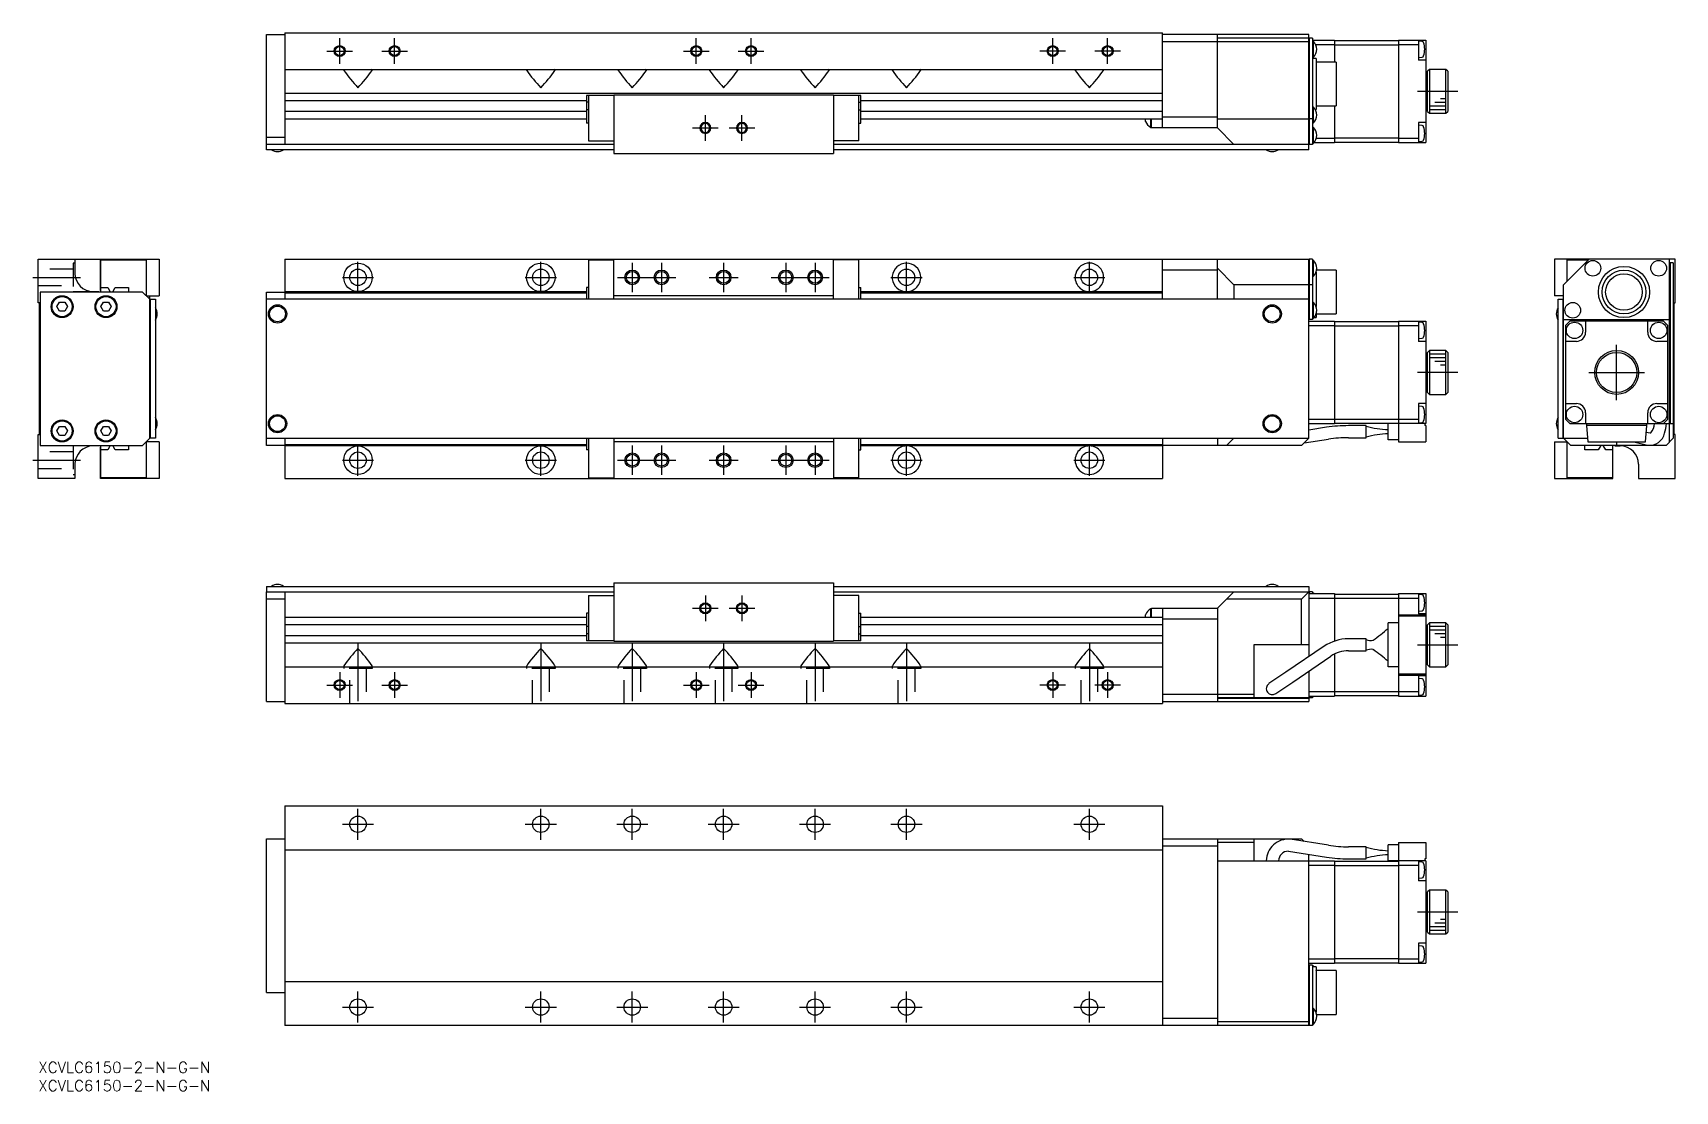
# Model space of a CAD drawing. Extents: x -1 to 448, y -8 to 281.
import ezdxf

# ---------------------------------------------------------------- set-up
doc = ezdxf.new("R2010")
doc.units = 0
doc.header["$LTSCALE"] = 0.5
doc.linetypes.add('CENTER', pattern=[50.8, 31.75, -6.35, 6.35, -6.35])
doc.linetypes.add('DASHED', pattern=[19.05, 12.7, -6.35])
for name, color, linetype in [('MSM_CENTER', 1, 'CENTER'), ('MSM_CONTINUOUS', 7, 'CONTINUOUS'), ('MSM_DASHED', 4, 'DASHED'), ('MSM_NARROW', 5, 'CONTINUOUS'), ('MSM_PART_NUMBER', 7, 'CONTINUOUS')]:
    doc.layers.add(name, color=color, linetype=linetype)
doc.styles.get("Standard").update_dxf_attribs({"font": 'txt.shx', "height": 3, "bigfont": 'bigfont.shx'})

# ---------------------------------------------------------------- blocks, each defined once
blk = doc.blocks.new('*U2')
at = {"layer": 'MSM_PART_NUMBER'}
blk.add_text('XCVLC6150-2-N-G-N', height=3, dxfattribs=at).set_placement((0, -3))
blk = doc.blocks.new('*U3')
at = {"layer": 'MSM_PART_NUMBER'}
blk.add_text('XCVLC6150-2-N-G-N', height=3, dxfattribs=at).set_placement((0, -8))

msp = doc.modelspace()

# ---------------------------------------------------------------- linework, layer by layer
at = {"layer": 'MSM_CENTER'}
for p, q in [((82.41, 272.96), (82.41, 279.96)), ((97.41, 272.96), (97.41, 279.96)), ((179.91, 272.96), (179.91, 279.96)), ((194.91, 272.96), (194.91, 279.96)), ((277.41, 272.96), (277.41, 279.96)), ((292.41, 272.96), (292.41, 279.96)), ((78.91, 276.46), (85.91, 276.46)), ((93.91, 276.46), (100.91, 276.46)), ((176.41, 276.46), (183.41, 276.46)), ((191.41, 276.46), (198.41, 276.46)), ((280.91, 276.46), (273.91, 276.46)), ((295.91, 276.46), (288.91, 276.46)), ((377.19, 265.46), (388.14, 265.46)), ((182.41, 251.96), (182.41, 258.96)), ((192.41, 251.96), (192.41, 258.96)), ((178.91, 255.46), (185.91, 255.46)), ((188.91, 255.46), (195.91, 255.46)), ((87.41, 210.32), (87.41, 218.82)), ((137.41, 210.32), (137.41, 218.82)), ((162.41, 218.57), (162.41, 210.57)), ((170.41, 218.57), (170.41, 210.57)), ((187.41, 218.57), (187.41, 210.57)), ((204.41, 218.57), (204.41, 210.57)), ((212.41, 218.57), (212.41, 210.57)), ((237.41, 210.32), (237.41, 218.82)), ((287.41, 210.32), (287.41, 218.82)), ((-1.5, 214.57), (11.5, 214.57)), ((83.16, 214.57), (91.66, 214.57)), ((133.16, 214.57), (141.66, 214.57)), ((158.41, 214.57), (174.41, 214.57)), ((183.41, 214.57), (191.41, 214.57)), ((200.41, 214.57), (216.41, 214.57)), ((233.16, 214.57), (241.66, 214.57)), ((283.16, 214.57), (291.66, 214.57)), ((431.6, 180.97), (431.6, 196.17)), ((388.14, 188.57), (377.19, 188.57)), ((424, 188.57), (439.2, 188.57)), ((87.41, 160.32), (87.41, 168.82)), ((137.41, 160.32), (137.41, 168.82)), ((162.41, 168.57), (162.41, 160.57)), ((170.41, 168.57), (170.41, 160.57)), ((187.41, 168.57), (187.41, 160.57)), ((204.41, 168.57), (204.41, 160.57)), ((212.41, 168.57), (212.41, 160.57)), ((237.41, 160.32), (237.41, 168.82)), ((287.41, 160.32), (287.41, 168.82)), ((-1.5, 164.57), (11.5, 164.57)), ((83.16, 164.57), (91.66, 164.57)), ((133.16, 164.57), (141.66, 164.57)), ((158.41, 164.57), (174.41, 164.57)), ((183.41, 164.57), (191.41, 164.57)), ((200.41, 164.57), (216.41, 164.57)), ((233.16, 164.57), (241.66, 164.57)), ((283.16, 164.57), (291.66, 164.57)), ((182.41, 127.57), (182.41, 120.57)), ((192.41, 127.57), (192.41, 120.57)), ((178.91, 124.07), (185.91, 124.07)), ((188.91, 124.07), (195.91, 124.07)), ((87.41, 114.57), (87.41, 96.07)), ((137.41, 114.57), (137.41, 96.07)), ((162.41, 114.57), (162.41, 96.07)), ((187.41, 114.57), (187.41, 96.07)), ((212.41, 114.57), (212.41, 96.07)), ((237.41, 114.57), (237.41, 96.07)), ((287.41, 114.57), (287.41, 96.07)), ((377.19, 114.07), (388.14, 114.07)), ((82.41, 106.57), (82.41, 99.57)), ((97.41, 106.57), (97.41, 99.57)), ((179.91, 106.57), (179.91, 99.57)), ((194.91, 106.57), (194.91, 99.57)), ((277.41, 106.57), (277.41, 99.57)), ((292.41, 106.57), (292.41, 99.57)), ((78.91, 103.07), (85.91, 103.07)), ((93.91, 103.07), (100.91, 103.07)), ((176.41, 103.07), (183.41, 103.07)), ((191.41, 103.07), (198.41, 103.07)), ((280.91, 103.07), (273.91, 103.07)), ((295.91, 103.07), (288.91, 103.07)), ((87.41, 60.75), (87.41, 69.25)), ((137.41, 60.75), (137.41, 69.25)), ((162.41, 60.75), (162.41, 69.25)), ((187.41, 60.75), (187.41, 69.25)), ((212.41, 60.75), (212.41, 69.25)), ((237.41, 60.75), (237.41, 69.25)), ((287.41, 60.75), (287.41, 69.25)), ((83.16, 65), (91.66, 65)), ((133.16, 65), (141.66, 65)), ((158.16, 65), (166.66, 65)), ((183.16, 65), (191.66, 65)), ((208.16, 65), (216.66, 65)), ((233.16, 65), (241.66, 65)), ((283.16, 65), (291.66, 65)), ((388.14, 41), (377.19, 41)), ((87.41, 10.75), (87.41, 19.25)), ((137.41, 10.75), (137.41, 19.25)), ((162.41, 10.75), (162.41, 19.25)), ((187.41, 10.75), (187.41, 19.25)), ((212.41, 10.75), (212.41, 19.25)), ((237.41, 10.75), (237.41, 19.25)), ((287.41, 10.75), (287.41, 19.25)), ((83.16, 15), (91.66, 15)), ((133.16, 15), (141.66, 15)), ((158.16, 15), (166.66, 15)), ((183.16, 15), (191.66, 15)), ((208.16, 15), (216.66, 15)), ((233.16, 15), (241.66, 15)), ((283.16, 15), (291.66, 15))]:
    msp.add_line(p, q, dxfattribs=at)
at = {"layer": 'MSM_CONTINUOUS'}
for p, q in [((62.41, 250.96), (62.41, 280.96)), ((62.41, 280.96), (67.41, 280.96)), ((67.41, 281.46), (67.41, 250.96)), ((67.41, 281.46), (307.41, 281.46)), ((307.41, 255.46), (307.41, 281.46)), ((347.41, 280.96), (307.41, 280.96)), ((347.41, 278.96), (307.41, 278.96)), ((322.41, 255.46), (322.41, 280.96)), ((347.41, 279.96), (322.41, 279.96)), ((347.41, 280.06), (347.31, 279.96)), ((347.41, 280.06), (347.41, 280.96)), ((347.41, 250.96), (347.41, 279.96)), ((347.51, 279.96), (347.41, 279.86)), ((347.51, 279.96), (347.51, 250.96)), ((348.41, 279.96), (347.51, 279.96)), ((348.41, 279.96), (348.41, 250.96)), ((348.41, 279.46), (354.41, 279.46)), ((348.7, 279.11), (348.41, 279.11)), ((348.7, 274.81), (348.7, 279.11)), ((354.41, 279.46), (354.41, 273.46)), ((354.41, 279.36), (371.91, 279.36)), ((371.91, 279.46), (371.91, 251.46)), ((371.91, 279.46), (379.41, 279.46)), ((377.41, 279.46), (377.41, 273.96)), ((378.4, 279.12), (377.41, 279.21)), ((379.41, 279.46), (379.41, 251.46)), ((348.41, 274.81), (348.7, 274.81)), ((349.41, 274.46), (348.41, 274.46)), ((349.32, 278.26), (354.41, 278.26)), ((349.41, 274.46), (349.41, 260.46)), ((354.41, 278.21), (371.91, 278.21)), ((371.91, 278.26), (377.41, 278.26)), ((377.41, 274.71), (378.4, 274.79)), ((379.41, 273.96), (377.41, 273.96)), ((67.41, 271.46), (307.41, 271.46)), ((83.51, 271.33), (83.67, 271.46)), ((91.31, 271.33), (91.15, 271.46)), ((133.51, 271.33), (133.67, 271.46)), ((141.31, 271.33), (141.15, 271.46)), ((158.51, 271.33), (158.67, 271.46)), ((166.31, 271.33), (166.15, 271.46)), ((183.51, 271.33), (183.67, 271.46)), ((191.31, 271.33), (191.15, 271.46)), ((208.51, 271.33), (208.67, 271.46)), ((216.31, 271.33), (216.15, 271.46)), ((233.51, 271.33), (233.67, 271.46)), ((241.31, 271.33), (241.15, 271.46)), ((283.51, 271.33), (283.67, 271.46)), ((291.31, 271.33), (291.15, 271.46)), ((354.91, 273.46), (349.41, 273.46)), ((354.91, 273.46), (354.91, 261.46)), ((380.41, 271.46), (379.91, 270.96)), ((379.91, 259.96), (379.91, 270.96)), ((384.91, 271.46), (380.41, 271.46)), ((380.41, 271.46), (380.41, 259.46)), ((385.41, 270.96), (384.91, 271.46)), ((384.91, 259.46), (384.91, 271.46)), ((385.41, 270.96), (385.41, 259.96)), ((379.91, 267.96), (379.41, 267.96)), ((67.41, 264.96), (307.41, 264.96)), ((67.41, 262.99), (149.91, 262.99)), ((149.91, 264.36), (149.91, 256.76)), ((157.41, 264.36), (149.91, 264.36)), ((150.41, 262.48), (149.91, 262.48)), ((150.41, 264.36), (150.41, 251.96)), ((157.41, 264.46), (157.41, 248.46)), ((157.41, 264.46), (217.41, 264.46)), ((217.41, 264.46), (217.41, 248.46)), ((224.91, 264.36), (217.41, 264.36)), ((224.41, 251.96), (224.41, 264.36)), ((224.41, 262.48), (224.91, 262.48)), ((224.91, 256.76), (224.91, 264.36)), ((224.91, 262.99), (307.41, 262.99)), ((348.7, 261.11), (348.41, 261.11)), ((348.7, 256.81), (348.7, 261.11)), ((349.41, 261.46), (354.91, 261.46)), ((354.41, 261.46), (354.41, 251.46)), ((379.41, 262.96), (379.91, 262.96)), ((149.91, 259.92), (67.41, 259.92)), ((67.41, 257.96), (149.91, 257.96)), ((150.41, 260.43), (149.91, 260.43)), ((150.41, 256.76), (149.91, 256.76)), ((150.41, 256.76), (149.91, 256.76)), ((224.41, 260.43), (224.91, 260.43)), ((224.41, 256.76), (224.91, 256.76)), ((224.41, 256.76), (224.91, 256.76)), ((307.41, 259.92), (224.91, 259.92)), ((224.91, 257.96), (307.41, 257.96)), ((302.76, 257.24), (302.76, 257.96)), ((304.21, 255.61), (304.21, 257.96)), ((304.41, 255.46), (304.41, 257.96)), ((307.41, 258.46), (322.41, 258.46)), ((322.41, 257.96), (347.41, 257.96)), ((347.41, 258), (347.51, 257.96)), ((348.41, 257.96), (347.51, 257.96)), ((348.41, 256.81), (348.7, 256.81)), ((349.21, 260.46), (349.41, 260.46)), ((377.41, 256.96), (377.41, 251.46)), ((379.41, 256.96), (377.41, 256.96)), ((378.4, 256.12), (377.41, 256.21)), ((379.91, 259.96), (380.41, 259.46)), ((380.41, 259.46), (384.91, 259.46)), ((384.91, 259.46), (385.41, 259.96)), ((62.41, 252.96), (67.41, 252.96)), ((150.41, 251.96), (157.41, 251.96)), ((150.41, 251.96), (157.41, 251.96)), ((224.41, 251.96), (217.41, 251.96)), ((224.41, 251.96), (217.41, 251.96)), ((304.21, 255.61), (304.41, 255.61)), ((322.41, 255.46), (304.41, 255.46)), ((322.41, 255.46), (326.91, 250.96)), ((348.7, 255.61), (348.41, 255.61)), ((348.7, 251.31), (348.7, 255.61)), ((349.5, 252.66), (354.41, 252.66)), ((354.41, 252.7), (371.91, 252.7)), ((354.41, 251.56), (371.91, 251.56)), ((371.91, 252.66), (377.41, 252.66)), ((377.41, 251.71), (378.4, 251.79)), ((157.41, 250.96), (62.41, 250.96)), ((62.51, 250.96), (62.41, 250.86)), ((62.41, 249.46), (62.41, 250.86)), ((157.41, 249.46), (62.41, 249.46)), ((157.41, 248.46), (217.41, 248.46)), ((347.41, 250.96), (217.41, 250.96)), ((347.41, 249.46), (217.41, 249.46)), ((347.41, 250.86), (347.31, 250.96)), ((347.41, 251.06), (347.51, 250.96)), ((347.41, 249.46), (347.41, 250.86)), ((348.41, 250.96), (347.51, 250.96)), ((348.41, 251.31), (348.7, 251.31)), ((348.85, 251.46), (354.41, 251.46)), ((371.91, 251.46), (379.41, 251.46)), ((0, 207.57), (0, 219.57)), ((0, 219.57), (33, 219.57)), ((10, 219.57), (10, 215.67)), ((17, 219.47), (10, 219.47)), ((17, 210.97), (17, 219.57)), ((17.1, 210.57), (17.1, 219.37)), ((17.1, 219.37), (29.5, 219.37)), ((29.5, 219.37), (29.5, 209.57)), ((33, 219.57), (33, 209.57)), ((67.41, 219.57), (347.41, 219.57)), ((67.41, 219.57), (67.41, 208.57)), ((150.41, 219.37), (150.41, 208.57)), ((150.41, 219.37), (157.41, 219.37)), ((157.41, 208.57), (157.41, 219.57)), ((217.41, 208.57), (217.41, 219.57)), ((224.41, 219.37), (217.41, 219.37)), ((224.41, 208.57), (224.41, 219.37)), ((307.41, 208.57), (307.41, 219.57)), ((322.41, 216.57), (307.41, 216.57)), ((322.41, 208.57), (322.41, 219.57)), ((322.41, 217.07), (326.91, 212.57)), ((347.41, 170.57), (347.41, 219.57)), ((347.41, 219.47), (347.51, 219.57)), ((347.51, 219.57), (347.51, 203.07)), ((348.41, 219.57), (347.51, 219.57)), ((348.41, 219.57), (348.41, 203.07)), ((348.7, 219.22), (348.41, 219.22)), ((348.7, 214.92), (348.7, 219.22)), ((349.41, 216), (349.41, 206.65)), ((354.91, 216.57), (349.57, 216.57)), ((354.91, 216.57), (354.91, 204.57)), ((447.6, 219.57), (414.6, 219.57)), ((414.6, 219.57), (414.6, 209.57)), ((424.1, 219.57), (417.1, 212.57)), ((418.1, 219.37), (423.9, 219.37)), ((418.1, 213.57), (418.1, 219.37)), ((446.1, 169.57), (446.1, 219.57)), ((447.1, 218.57), (446.1, 218.57)), ((446.2, 218.57), (446.2, 174.57)), ((447.1, 218.57), (447.1, 170.57)), ((447.6, 207.57), (447.6, 219.57)), ((17.1, 211.77), (18.98, 211.77)), ((18.98, 211.77), (19.66, 210.58)), ((20.34, 210.58), (21.02, 211.77)), ((21.02, 211.77), (24.7, 211.77)), ((24.7, 211.77), (24.7, 210.57)), ((150.41, 211.77), (149.91, 211.77)), ((149.91, 211.77), (149.91, 208.57)), ((224.41, 211.77), (224.91, 211.77)), ((224.91, 208.57), (224.91, 211.77)), ((326.91, 212.57), (326.91, 208.57)), ((347.41, 212.57), (326.91, 212.57)), ((347.41, 212.53), (347.51, 212.57)), ((348.41, 212.57), (347.51, 212.57)), ((348.41, 214.92), (348.7, 214.92)), ((417.1, 170.57), (417.1, 212.57)), ((0.3, 207.57), (0, 207.57)), ((0.3, 171.57), (0.3, 207.57)), ((28.5, 210.57), (0.5, 210.57)), ((0.5, 210.57), (0.5, 168.57)), ((5.06, 206.57), (5.78, 207.82)), ((5.78, 207.82), (7.22, 207.82)), ((7.22, 207.82), (7.94, 206.57)), ((15, 210.67), (16.5, 210.67)), ((16.5, 210.57), (16.5, 210.67)), ((17.1, 210.97), (17, 210.97)), ((17.06, 206.57), (17.78, 207.82)), ((17.78, 207.82), (19.22, 207.82)), ((19.22, 207.82), (19.94, 206.57)), ((30.5, 208.57), (28.5, 210.57)), ((29.7, 209.57), (33, 209.57)), ((29.7, 209.37), (29.7, 209.57)), ((30.5, 170.57), (30.5, 209.57)), ((30.5, 208.57), (32, 208.57)), ((30.6, 208.57), (30.6, 170.57)), ((32, 208.57), (32, 170.57)), ((62.41, 168.57), (62.41, 210.57)), ((62.41, 210.57), (67.41, 210.57)), ((347.41, 208.57), (62.41, 208.57)), ((67.41, 210.67), (149.91, 210.67)), ((67.41, 210.37), (149.91, 210.37)), ((217.41, 209.57), (157.41, 209.57)), ((224.91, 210.67), (307.41, 210.67)), ((224.91, 210.37), (307.41, 210.37)), ((348.7, 207.72), (348.41, 207.72)), ((348.7, 203.42), (348.7, 207.72)), ((417.1, 209.57), (414.6, 209.57)), ((415.6, 208.57), (417.1, 208.57)), ((415.6, 170.57), (415.6, 208.57)), ((417, 170.57), (417, 208.57)), ((447.3, 207.57), (447.6, 207.57)), ((447.3, 171.57), (447.3, 207.57)), ((5.78, 205.32), (5.06, 206.57)), ((7.22, 205.32), (5.78, 205.32)), ((7.94, 206.57), (7.22, 205.32)), ((17.78, 205.32), (17.06, 206.57)), ((19.22, 205.32), (17.78, 205.32)), ((19.94, 206.57), (19.22, 205.32)), ((347.41, 203.17), (347.51, 203.07)), ((347.41, 202.57), (354.41, 202.57)), ((348.41, 203.07), (347.51, 203.07)), ((348.41, 203.42), (348.7, 203.42)), ((348.85, 203.57), (349.41, 203.57)), ((349.41, 204.5), (349.41, 203.57)), ((349.44, 204.57), (354.91, 204.57)), ((354.41, 202.57), (354.41, 174.57)), ((354.41, 202.47), (371.91, 202.47)), ((371.91, 202.57), (379.41, 202.57)), ((371.91, 202.57), (371.91, 169.57)), ((377.41, 202.57), (377.41, 197.07)), ((378.4, 202.24), (377.41, 202.32)), ((379.41, 202.57), (379.41, 174.57)), ((417.1, 203.07), (446.1, 203.07)), ((418.8, 202.57), (417.6, 201.37)), ((444.4, 202.57), (418.8, 202.57)), ((423.1, 202.57), (423.1, 199.57)), ((440.1, 199.57), (440.1, 202.57)), ((445.6, 201.37), (444.4, 202.57)), ((347.41, 201.37), (354.41, 201.37)), ((354.41, 201.33), (371.91, 201.33)), ((371.91, 201.37), (377.41, 201.37)), ((377.41, 197.82), (378.4, 197.91)), ((417.6, 201.37), (417.6, 175.77)), ((445.6, 175.77), (445.6, 201.37)), ((379.41, 197.07), (377.41, 197.07)), ((380.41, 194.57), (379.91, 194.07)), ((379.91, 183.07), (379.91, 194.07)), ((380.41, 194.57), (380.41, 182.57)), ((384.91, 194.57), (380.41, 194.57)), ((384.91, 182.57), (384.91, 194.57)), ((385.41, 194.07), (384.91, 194.57)), ((385.41, 194.07), (385.41, 183.07)), ((420.6, 197.07), (417.6, 197.07)), ((445.6, 197.07), (442.6, 197.07)), ((379.91, 191.07), (379.41, 191.07)), ((379.41, 186.07), (379.91, 186.07)), ((377.41, 180.07), (377.41, 174.57)), ((379.41, 180.07), (377.41, 180.07)), ((379.91, 183.07), (380.41, 182.57)), ((380.41, 182.57), (384.91, 182.57)), ((384.91, 182.57), (385.41, 183.07)), ((417.6, 180.07), (420.6, 180.07)), ((442.6, 180.07), (445.6, 180.07)), ((347.41, 175.77), (354.41, 175.77)), ((354.41, 175.82), (371.91, 175.82)), ((371.91, 175.77), (377.41, 175.77)), ((378.4, 179.24), (377.41, 179.32)), ((417.6, 175.77), (418.8, 174.57)), ((423.1, 177.57), (423.1, 174.57)), ((440.1, 174.57), (440.1, 177.57)), ((444.4, 174.57), (445.6, 175.77)), ((0, 159.57), (0, 171.57)), ((0, 171.57), (0.3, 171.57)), ((5.06, 172.57), (5.78, 173.82)), ((5.78, 171.32), (5.06, 172.57)), ((5.78, 173.82), (7.22, 173.82)), ((7.22, 171.32), (5.78, 171.32)), ((7.22, 173.82), (7.94, 172.57)), ((7.94, 172.57), (7.22, 171.32)), ((17.06, 172.57), (17.78, 173.82)), ((17.78, 171.32), (17.06, 172.57)), ((17.78, 173.82), (19.22, 173.82)), ((19.22, 171.32), (17.78, 171.32)), ((19.22, 173.82), (19.94, 172.57)), ((19.94, 172.57), (19.22, 171.32)), ((347.41, 174.67), (347.51, 174.57)), ((352.28, 173.6), (347.41, 172.83)), ((347.51, 174.57), (354.41, 174.57)), ((354.41, 174.67), (371.91, 174.67)), ((363.11, 174.02), (358.25, 174.02)), ((358.25, 170.72), (363.11, 170.72)), ((363.11, 170.72), (363.11, 174.02)), ((369.11, 170.17), (369.11, 174.57)), ((379.41, 174.57), (369.11, 174.57)), ((377.41, 174.82), (378.4, 174.91)), ((379.11, 174.57), (379.11, 174.07)), ((379.41, 174.07), (379.11, 174.07)), ((379.41, 174.07), (379.41, 169.57)), ((418.8, 174.57), (446.1, 174.57)), ((423.35, 174.57), (423.39, 174.07)), ((439.82, 174.07), (423.39, 174.07)), ((423.39, 174.07), (423.7, 169.57)), ((439.5, 169.57), (439.82, 174.07)), ((440.81, 171.92), (439.69, 172.18)), ((439.82, 174.07), (439.85, 174.57)), ((440.87, 171.96), (440.79, 171.92)), ((440.97, 172.04), (440.87, 171.96)), ((446.2, 174.57), (446.1, 174.67)), ((446.2, 174.57), (447.1, 174.57)), ((447.6, 171.57), (447.3, 171.57)), ((447.6, 159.57), (447.6, 171.57)), ((0.5, 168.57), (28.5, 168.57)), ((16.5, 168.47), (15, 168.47)), ((16.5, 168.47), (16.5, 168.57)), ((17, 159.57), (17, 168.17)), ((17, 168.17), (17.1, 168.17)), ((17.1, 159.77), (17.1, 168.57)), ((18.98, 167.37), (17.1, 167.37)), ((19.66, 168.57), (18.98, 167.37)), ((21.02, 167.37), (20.34, 168.57)), ((24.7, 167.37), (21.02, 167.37)), ((24.7, 168.57), (24.7, 167.37)), ((28.5, 168.57), (30.5, 170.57)), ((29.5, 169.57), (29.5, 159.77)), ((29.7, 169.57), (29.7, 169.77)), ((33, 169.57), (29.7, 169.57)), ((32, 170.57), (30.5, 170.57)), ((33, 169.57), (33, 159.57)), ((62.41, 170.57), (347.41, 170.57)), ((67.41, 168.57), (62.41, 168.57)), ((67.41, 170.57), (67.41, 159.57)), ((149.91, 168.77), (67.41, 168.77)), ((149.91, 168.47), (67.41, 168.47)), ((149.91, 170.57), (149.91, 167.37)), ((150.41, 167.37), (149.91, 167.37)), ((150.41, 170.57), (150.41, 159.77)), ((157.41, 170.57), (157.41, 159.57)), ((217.41, 169.57), (157.41, 169.57)), ((217.41, 170.57), (217.41, 159.57)), ((224.41, 159.77), (224.41, 170.57)), ((224.41, 167.37), (224.91, 167.37)), ((224.91, 167.37), (224.91, 170.57)), ((307.41, 168.77), (224.91, 168.77)), ((307.41, 168.47), (224.91, 168.47)), ((307.41, 170.57), (307.41, 159.57)), ((345.41, 168.57), (307.41, 168.57)), ((322.41, 170.57), (322.41, 168.57)), ((326.91, 170.57), (324.91, 168.57)), ((345.41, 168.57), (347.41, 170.57)), ((346.12, 169.28), (352.8, 170.34)), ((371.91, 170.17), (369.11, 170.17)), ((371.91, 169.57), (379.41, 169.57)), ((414.6, 169.57), (414.6, 159.57)), ((414.6, 169.57), (417.9, 169.57)), ((415.6, 170.57), (423.63, 170.57)), ((419.1, 168.57), (417.1, 170.57)), ((417.9, 169.57), (417.9, 169.77)), ((418.1, 159.77), (418.1, 169.57)), ((445.1, 168.57), (419.1, 168.57)), ((422.9, 167.37), (422.9, 168.57)), ((426.58, 167.37), (422.9, 167.37)), ((423.7, 169.57), (439.5, 169.57)), ((427.27, 168.57), (426.58, 167.37)), ((428.63, 167.37), (427.94, 168.57)), ((430.5, 167.37), (428.63, 167.37)), ((430.5, 168.57), (430.5, 159.77)), ((430.6, 168.17), (430.5, 168.17)), ((430.6, 159.57), (430.6, 168.17)), ((431.1, 168.47), (431.1, 168.57)), ((431.1, 168.47), (432.6, 168.47)), ((431.6, 169.57), (431.6, 168.57)), ((436.34, 169.57), (440.06, 168.71)), ((440.06, 168.71), (440.07, 168.7)), ((445.1, 168.57), (447.1, 170.57)), ((10, 163.47), (10, 159.57)), ((437.6, 163.47), (437.6, 159.57)), ((10, 159.57), (0, 159.57)), ((33, 159.57), (17, 159.57)), ((29.5, 159.77), (17.1, 159.77)), ((67.41, 159.57), (307.41, 159.57)), ((150.41, 159.77), (157.41, 159.77)), ((224.41, 159.77), (217.41, 159.77)), ((414.6, 159.57), (430.6, 159.57)), ((430.5, 159.77), (418.1, 159.77)), ((437.6, 159.57), (447.6, 159.57)), ((157.41, 131.07), (157.41, 115.07)), ((157.41, 131.07), (217.41, 131.07)), ((217.41, 131.07), (217.41, 115.07)), ((62.41, 130.07), (62.41, 128.67)), ((62.41, 130.07), (157.41, 130.07)), ((62.41, 128.67), (62.51, 128.57)), ((62.41, 128.57), (157.41, 128.57)), ((62.41, 98.57), (62.41, 128.57)), ((67.41, 126.57), (62.41, 126.57)), ((67.41, 128.57), (67.41, 98.07)), ((150.41, 127.57), (150.41, 115.17)), ((150.41, 127.57), (157.41, 127.57)), ((217.41, 130.07), (347.41, 130.07)), ((217.41, 128.57), (347.41, 128.57)), ((224.41, 127.57), (217.41, 127.57)), ((224.41, 115.17), (224.41, 127.57)), ((324.91, 126.57), (322.51, 124.17)), ((326.91, 128.57), (324.91, 126.57)), ((345.41, 126.57), (324.91, 126.57)), ((345.41, 126.57), (347.41, 128.57)), ((345.41, 114.07), (345.41, 126.57)), ((347.31, 128.57), (347.41, 128.67)), ((347.41, 130.07), (347.41, 128.67)), ((347.41, 128.57), (347.41, 110.84)), ((347.41, 128.47), (347.51, 128.57)), ((347.41, 128.07), (354.41, 128.07)), ((347.41, 126.97), (347.51, 126.87)), ((347.51, 128.57), (347.51, 128.07)), ((348.41, 128.57), (347.51, 128.57)), ((347.51, 126.87), (354.41, 126.87)), ((347.51, 110.91), (347.51, 126.87)), ((348.41, 128.57), (348.41, 128.07)), ((348.7, 128.22), (348.41, 128.22)), ((348.7, 128.07), (348.7, 128.22)), ((354.41, 128.07), (354.41, 115.08)), ((354.41, 127.97), (371.91, 127.97)), ((354.41, 126.82), (371.91, 126.82)), ((371.91, 128.07), (371.91, 100.07)), ((371.91, 128.07), (379.41, 128.07)), ((371.91, 126.87), (377.41, 126.87)), ((377.41, 128.07), (377.41, 122.57)), ((378.4, 127.73), (377.41, 127.82)), ((379.41, 128.07), (379.41, 100.07)), ((149.91, 121.57), (67.41, 121.57)), ((149.91, 122.77), (149.91, 115.17)), ((150.41, 122.77), (149.91, 122.77)), ((224.41, 122.77), (224.91, 122.77)), ((224.91, 115.17), (224.91, 122.77)), ((307.41, 121.57), (224.91, 121.57)), ((302.76, 121.57), (302.76, 122.29)), ((304.21, 121.57), (304.21, 123.92)), ((304.41, 123.92), (304.21, 123.92)), ((304.41, 124.07), (322.41, 124.07)), ((304.41, 121.57), (304.41, 124.07)), ((307.41, 124.07), (307.41, 98.07)), ((322.41, 124.07), (322.51, 124.17)), ((322.41, 124.07), (322.41, 98.57)), ((371.91, 122.32), (379.11, 122.32)), ((371.91, 121.97), (379.41, 121.97)), ((377.41, 123.32), (378.4, 123.4)), ((379.41, 122.57), (377.41, 122.57)), ((379.11, 122.32), (379.11, 122.28)), ((379.41, 122.28), (379.11, 122.28)), ((67.41, 119.6), (149.91, 119.6)), ((150.41, 119.09), (149.91, 119.09)), ((150.41, 117.04), (149.91, 117.04)), ((224.41, 119.09), (224.91, 119.09)), ((224.41, 117.04), (224.91, 117.04)), ((224.91, 119.6), (307.41, 119.6)), ((322.41, 121.07), (307.41, 121.07)), ((369.11, 108.07), (369.11, 120.07)), ((371.91, 120.07), (369.11, 120.07)), ((380.41, 120.07), (379.91, 119.57)), ((379.91, 108.57), (379.91, 119.57)), ((380.41, 120.07), (380.41, 108.07)), ((384.91, 120.07), (380.41, 120.07)), ((384.91, 108.07), (384.91, 120.07)), ((385.41, 119.57), (384.91, 120.07)), ((385.41, 119.57), (385.41, 108.57)), ((149.91, 116.53), (67.41, 116.53)), ((307.41, 114.57), (67.41, 114.57)), ((157.41, 115.17), (149.91, 115.17)), ((157.41, 115.07), (217.41, 115.07)), ((224.91, 115.17), (217.41, 115.17)), ((307.41, 116.53), (224.91, 116.53)), ((332.41, 114.07), (332.41, 99.57)), ((347.41, 114.07), (332.41, 114.07)), ((351.61, 113.69), (341.16, 106.6)), ((363.11, 115.72), (358.25, 115.72)), ((358.25, 112.42), (363.11, 112.42)), ((363.11, 112.42), (363.11, 115.72)), ((364.97, 112.81), (365.06, 112.77)), ((379.91, 116.57), (379.41, 116.57)), ((67.41, 108.07), (307.41, 108.07)), ((83.51, 108.19), (83.67, 108.07)), ((91.31, 108.19), (91.15, 108.07)), ((133.51, 108.19), (133.67, 108.07)), ((141.31, 108.19), (141.15, 108.07)), ((158.51, 108.19), (158.67, 108.07)), ((166.31, 108.19), (166.15, 108.07)), ((183.51, 108.19), (183.67, 108.07)), ((191.31, 108.19), (191.15, 108.07)), ((208.51, 108.19), (208.67, 108.07)), ((216.31, 108.19), (216.15, 108.07)), ((233.51, 108.19), (233.67, 108.07)), ((241.31, 108.19), (241.15, 108.07)), ((283.51, 108.19), (283.67, 108.07)), ((291.31, 108.19), (291.15, 108.07)), ((343.01, 103.87), (353.46, 110.95)), ((354.41, 111.51), (354.41, 100.07)), ((371.91, 108.07), (369.11, 108.07)), ((379.41, 111.57), (379.91, 111.57)), ((379.91, 108.57), (380.41, 108.07)), ((380.41, 108.07), (384.91, 108.07)), ((384.91, 108.07), (385.41, 108.57)), ((341.16, 106.6), (336.53, 103.46)), ((338.38, 100.73), (343.01, 103.87)), ((347.41, 106.85), (347.41, 99.57)), ((347.51, 101.27), (347.51, 106.92)), ((371.91, 106.17), (379.41, 106.17)), ((371.91, 105.82), (379.11, 105.82)), ((377.41, 105.57), (377.41, 100.07)), ((379.41, 105.57), (377.41, 105.57)), ((378.4, 104.73), (377.41, 104.82)), ((379.41, 105.85), (379.11, 105.85)), ((379.11, 105.85), (379.11, 105.82)), ((307.41, 100.57), (332.41, 100.57)), ((347.41, 99.57), (322.41, 99.57)), ((322.41, 99.47), (347.41, 99.47)), ((347.41, 99.47), (347.31, 99.57)), ((347.51, 101.27), (347.41, 101.17)), ((347.41, 100.07), (354.41, 100.07)), ((347.51, 99.57), (347.41, 99.67)), ((347.41, 99.47), (347.41, 98.57)), ((347.51, 101.27), (354.41, 101.27)), ((347.51, 100.07), (347.51, 99.57)), ((348.41, 99.57), (347.51, 99.57)), ((348.41, 100.07), (348.41, 99.57)), ((354.41, 101.31), (371.91, 101.31)), ((354.41, 100.17), (371.91, 100.17)), ((371.91, 101.27), (377.41, 101.27)), ((371.91, 100.07), (379.41, 100.07)), ((377.41, 100.32), (378.4, 100.4)), ((62.41, 98.57), (67.41, 98.57)), ((67.41, 98.07), (307.41, 98.07)), ((307.41, 98.57), (347.41, 98.57)), ((67.41, 70), (307.41, 70)), ((67.41, 70), (67.41, 10)), ((307.41, 70), (307.41, 10)), ((62.41, 61), (67.41, 61)), ((62.41, 19), (62.41, 61)), ((307.41, 61), (345.41, 61)), ((322.41, 59), (307.41, 59)), ((322.41, 61), (322.41, 10)), ((332.41, 60), (322.41, 60)), ((332.41, 61), (332.41, 55)), ((352.8, 59.24), (342.35, 60.89)), ((346.12, 60.29), (345.41, 61)), ((363.11, 58.85), (358.25, 58.85)), ((363.11, 55.55), (363.11, 58.85)), ((369.11, 55), (369.11, 59.4)), ((371.91, 59.4), (369.11, 59.4)), ((371.91, 60), (371.91, 27)), ((371.91, 60), (379.41, 60)), ((379.41, 60), (379.41, 55.5)), ((67.41, 58), (307.41, 58)), ((322.41, 55), (347.41, 55)), ((341.83, 57.63), (352.28, 55.98)), ((347.41, 10), (347.41, 56.75)), ((347.51, 55), (347.41, 54.9)), ((347.51, 55), (354.41, 55)), ((354.41, 55), (354.41, 27)), ((354.41, 54.9), (371.91, 54.9)), ((358.25, 55.55), (363.11, 55.55)), ((379.41, 55), (369.11, 55)), ((377.41, 55), (377.41, 49.5)), ((378.4, 54.66), (377.41, 54.75)), ((379.41, 55.5), (379.11, 55.5)), ((379.11, 55.5), (379.11, 55)), ((379.41, 55), (379.41, 27)), ((347.41, 53.8), (354.41, 53.8)), ((354.41, 53.76), (371.91, 53.76)), ((371.91, 53.8), (377.41, 53.8)), ((377.41, 50.25), (378.4, 50.34)), ((379.41, 49.5), (377.41, 49.5)), ((380.41, 47), (379.91, 46.5)), ((379.91, 35.5), (379.91, 46.5)), ((380.41, 47), (380.41, 35)), ((384.91, 47), (380.41, 47)), ((384.91, 35), (384.91, 47)), ((385.41, 46.5), (384.91, 47)), ((385.41, 46.5), (385.41, 35.5)), ((379.91, 43.5), (379.41, 43.5)), ((379.41, 38.5), (379.91, 38.5)), ((379.41, 32.5), (377.41, 32.5)), ((377.41, 32.5), (377.41, 27)), ((378.4, 31.66), (377.41, 31.75)), ((379.91, 35.5), (380.41, 35)), ((380.41, 35), (384.91, 35)), ((384.91, 35), (385.41, 35.5)), ((347.41, 28.2), (354.41, 28.2)), ((347.41, 27), (354.41, 27)), ((354.41, 28.24), (371.91, 28.24)), ((354.41, 27.1), (371.91, 27.1)), ((371.91, 28.2), (377.41, 28.2)), ((371.91, 27), (379.41, 27)), ((377.41, 27.25), (378.4, 27.34)), ((347.51, 26.5), (347.41, 26.4)), ((347.51, 26.5), (347.51, 10)), ((348.41, 26.5), (347.51, 26.5)), ((348.41, 26.5), (348.41, 10)), ((348.7, 26.15), (348.41, 26.15)), ((349.41, 26), (348.41, 26)), ((348.7, 26), (348.7, 26.15)), ((349.41, 26), (349.41, 13.58)), ((354.91, 25), (349.41, 25)), ((354.91, 25), (354.91, 13)), ((62.41, 19), (67.41, 19)), ((67.41, 22), (307.41, 22)), ((348.7, 14.65), (348.41, 14.65)), ((348.7, 10.35), (348.7, 14.65)), ((347.41, 10), (67.41, 10)), ((307.41, 12), (322.41, 12)), ((347.41, 11), (322.41, 11)), ((347.51, 10), (347.41, 10.1)), ((348.41, 10), (347.51, 10)), ((348.41, 10.35), (348.7, 10.35)), ((349.57, 13), (354.91, 13))]:
    msp.add_line(p, q, dxfattribs=at)
for centre, radius in [((82.41, 276.46), 1.23), ((97.41, 276.46), 1.23), ((179.91, 276.46), 1.23), ((194.91, 276.46), 1.23), ((277.41, 276.46), 1.23), ((292.41, 276.46), 1.23), ((87.41, 214.57), 3.9), ((87.41, 214.57), 2.25), ((137.41, 214.57), 3.9), ((137.41, 214.57), 2.25), ((162.41, 214.57), 1.62), ((170.41, 214.57), 1.62), ((187.41, 214.57), 1.62), ((204.41, 214.57), 1.62), ((212.41, 214.57), 1.62), ((237.41, 214.57), 2.25), ((287.41, 214.57), 2.25), ((425.1, 217.07), 2.15), ((433.6, 210.57), 7), ((433.6, 210.57), 6), ((433.6, 210.57), 5), ((443.1, 217.07), 2.15), ((6.5, 206.57), 3), ((6.5, 206.57), 2.75), ((18.5, 206.57), 3), ((18.5, 206.57), 2.75), ((65.41, 204.57), 2.5), ((65.41, 204.57), 2.15), ((337.41, 204.57), 2.5), ((337.41, 204.57), 2.15), ((419.6, 205.57), 2.15), ((420.1, 200.07), 2.25), ((443.1, 200.07), 2.25), ((431.6, 188.57), 6), ((431.6, 188.57), 5.5), ((6.5, 172.57), 3), ((6.5, 172.57), 2.75), ((18.5, 172.57), 3), ((18.5, 172.57), 2.75), ((65.41, 174.57), 2.5), ((65.41, 174.57), 2.15), ((337.41, 174.57), 2.5), ((337.41, 174.57), 2.15), ((420.1, 177.07), 2.25), ((443.1, 177.07), 2.25), ((87.41, 164.57), 3.9), ((87.41, 164.57), 2.25), ((137.41, 164.57), 3.9), ((137.41, 164.57), 2.25), ((162.41, 164.57), 1.62), ((170.41, 164.57), 1.62), ((187.41, 164.57), 1.62), ((204.41, 164.57), 1.62), ((212.41, 164.57), 1.62), ((237.41, 164.57), 2.25), ((287.41, 164.57), 2.25), ((182.41, 124.07), 1.23), ((192.41, 124.07), 1.23), ((82.41, 103.07), 1.23), ((97.41, 103.07), 1.23), ((179.91, 103.07), 1.23), ((194.91, 103.07), 1.23), ((277.41, 103.07), 1.23), ((292.41, 103.07), 1.23), ((87.41, 65), 2.25), ((137.41, 65), 2.25), ((162.41, 65), 2.25), ((187.41, 65), 2.25), ((212.41, 65), 2.25), ((237.41, 65), 2.25), ((287.41, 65), 2.25), ((87.41, 15), 2.25), ((137.41, 15), 2.25), ((162.41, 15), 2.25), ((187.41, 15), 2.25), ((212.41, 15), 2.25), ((237.41, 15), 2.25), ((287.41, 15), 2.25)]:
    msp.add_circle(centre, radius, dxfattribs=at)
at = {"layer": 'MSM_CONTINUOUS', "extrusion": (0, 0, -1)}
for centre in [(-182.41, 255.46), (-192.41, 255.46)]:
    msp.add_circle(centre, 1.23, dxfattribs=at)
at = {"layer": 'MSM_CONTINUOUS'}
for centre, radius, start, end in [((346.61, 276.96), 3, 314.22, 45.78), ((378.35, 278.62), 0.5, 17.6292, 85), ((373.11, 276.96), 6, 342.3708, 17.6292), ((378.35, 275.29), 0.5, 275, 342.3708), ((83.87, 271.34), 0.353, 181.1963, 204.3383), ((113.66, 291.83), 36.51, 214.4176, 224.0302), ((61.16, 291.83), 36.51, 315.9698, 325.5824), ((90.96, 271.34), 0.353, 335.6617, 358.8037), ((133.87, 271.34), 0.353, 181.1963, 204.3383), ((163.66, 291.83), 36.51, 214.4176, 224.0302), ((111.16, 291.83), 36.51, 315.9698, 325.5824), ((140.96, 271.34), 0.353, 335.6617, 358.8037), ((158.87, 271.34), 0.353, 181.1963, 204.3383), ((188.66, 291.83), 36.51, 214.4176, 224.0302), ((136.16, 291.83), 36.51, 315.9698, 325.5824), ((165.96, 271.34), 0.353, 335.6617, 358.8037), ((183.87, 271.34), 0.353, 181.1963, 204.3383), ((213.66, 291.83), 36.51, 214.4176, 224.0302), ((161.16, 291.83), 36.51, 315.9698, 325.5824), ((190.96, 271.34), 0.353, 335.6617, 358.8037), ((208.87, 271.34), 0.353, 181.1963, 204.3383), ((238.66, 291.83), 36.51, 214.4176, 224.0302), ((186.16, 291.83), 36.51, 315.9698, 325.5824), ((215.96, 271.34), 0.353, 335.6617, 358.8037), ((233.87, 271.34), 0.353, 181.1963, 204.3383), ((263.66, 291.83), 36.51, 214.4176, 224.0302), ((211.16, 291.83), 36.51, 315.9698, 325.5824), ((240.96, 271.34), 0.353, 335.6617, 358.8037), ((283.87, 271.34), 0.353, 181.1963, 204.3383), ((313.66, 291.83), 36.51, 214.4176, 224.0302), ((261.16, 291.83), 36.51, 315.9698, 325.5824), ((290.96, 271.34), 0.353, 335.6617, 358.8037), ((346.61, 258.96), 3, 314.22, 45.78), ((305.77, 258.46), 3.25, 202.061, 241.2734), ((378.35, 255.62), 0.5, 17.6292, 85), ((346.61, 253.46), 3, 314.22, 45.78), ((378.35, 252.29), 0.5, 275, 342.3708), ((373.11, 253.96), 6, 342.3708, 17.6292), ((65.41, 251.96), 3, 236.4427, 303.5573), ((337.41, 251.96), 3, 236.4427, 303.5573), ((15, 215.67), 5, 180, 270), ((237.41, 214.57), 3.9, 16.3827, 270), ((237.41, 214.57), 3.9, 270.0001, 16.3826), ((287.41, 214.57), 3.9, 163.6174, 269.9999), ((287.41, 214.57), 3.9, 16.3827, 163.6173), ((287.41, 214.57), 3.9, 270.0001, 16.3826), ((346.61, 217.07), 3, 314.22, 45.78), ((346.61, 205.57), 3, 314.22, 45.78), ((29.5, 204.57), 3, 326.4427, 33.5573), ((378.35, 201.74), 0.5, 17.6292, 85), ((418.1, 204.57), 3, 146.4427, 213.5573), ((378.35, 198.41), 0.5, 275, 342.3708), ((373.11, 200.07), 6, 342.3708, 17.6292), ((420.6, 199.57), 2.5, 270, 0), ((442.6, 199.57), 2.5, 180, 270), ((420.6, 177.57), 2.5, 0, 90), ((442.6, 177.57), 2.5, 90, 180), ((29.5, 174.57), 3, 326.4427, 33.5573), ((378.35, 178.74), 0.5, 17.6292, 85), ((378.35, 175.41), 0.5, 275, 342.3708), ((373.11, 177.07), 6, 342.3708, 17.6292), ((418.1, 174.57), 3, 146.4427, 213.5573), ((358.06, 134.82), 39.2, 89.7178, 98.4755), ((358.04, 135.06), 35.66, 89.6613, 98.4567), ((370.26, 199.81), 26.91, 254.5954, 267.5566), ((370.53, 143.24), 28.62, 92.8322, 105.0159), ((440.64, 172.8), 4.14, 262.4446, 348.6833), ((437.56, 174.77), 4.37, 321.3799, 357.4339), ((435.8, 175.15), 9.45, 340.4373, 356.4987), ((15, 163.47), 5, 90, 180), ((237.41, 164.57), 3.9, 90, 196.3826), ((237.41, 164.57), 3.9, 196.3827, 90), ((287.41, 164.57), 3.9, 90, 196.3826), ((287.41, 164.57), 3.9, 343.6174, 89.9999), ((432.6, 163.47), 5, 0, 90), ((287.41, 164.57), 3.9, 196.3827, 343.6173), ((65.41, 127.57), 3, 56.4427, 123.5573), ((337.41, 127.57), 3, 56.4427, 123.5573), ((346.61, 126.07), 3, 41.8103, 45.78), ((378.35, 127.23), 0.5, 17.6292, 85), ((373.11, 125.57), 6, 342.3708, 17.6291), ((305.77, 121.07), 3.25, 118.7266, 157.939), ((378.35, 123.9), 0.5, 275, 342.3708), ((337.08, 155.09), 48.58, 305.093, 311.2478), ((113.66, 87.69), 36.51, 135.9698, 145.5824), ((61.16, 87.69), 36.51, 34.4176, 44.0302), ((163.66, 87.69), 36.51, 135.9698, 145.5824), ((111.16, 87.69), 36.51, 34.4176, 44.0302), ((188.66, 87.69), 36.51, 135.9698, 145.5824), ((136.16, 87.69), 36.51, 34.4176, 44.0302), ((213.66, 87.69), 36.51, 135.9698, 145.5824), ((161.16, 87.69), 36.51, 34.4176, 44.0302), ((238.66, 87.69), 36.51, 135.9698, 145.5824), ((186.16, 87.69), 36.51, 34.4176, 44.0302), ((263.66, 87.69), 36.51, 135.9698, 145.5824), ((211.16, 87.69), 36.51, 34.4176, 44.0302), ((313.66, 87.69), 36.51, 135.9698, 145.5824), ((261.16, 87.69), 36.51, 34.4176, 44.0302), ((358.24, 103.88), 11.84, 89.9509, 124.0564), ((358.24, 103.88), 8.54, 89.9287, 124.0288), ((364.38, 118.25), 2.97, 244.6953, 282.2258), ((364.42, 109.64), 3.21, 80.2787, 114.1179), ((329.76, 63.89), 60.29, 49.2516, 54.1616), ((83.87, 108.18), 0.353, 155.6617, 178.8037), ((90.96, 108.18), 0.353, 1.1963, 24.3383), ((133.87, 108.18), 0.353, 155.6617, 178.8037), ((140.96, 108.18), 0.353, 1.1963, 24.3383), ((158.87, 108.18), 0.353, 155.6617, 178.8037), ((165.96, 108.18), 0.353, 1.1963, 24.3383), ((183.87, 108.18), 0.353, 155.6617, 178.8037), ((190.96, 108.18), 0.353, 1.1963, 24.3383), ((208.87, 108.18), 0.353, 155.6617, 178.8037), ((215.96, 108.18), 0.353, 1.1963, 24.3383), ((233.87, 108.18), 0.353, 155.6617, 178.8037), ((240.96, 108.18), 0.353, 1.1963, 24.3383), ((283.87, 108.18), 0.353, 155.6617, 178.8037), ((290.96, 108.18), 0.353, 1.1963, 24.3383), ((337.45, 102.08), 1.65, 123.8303, 216.0121), ((378.35, 104.23), 0.5, 17.6292, 85), ((373.11, 102.57), 6, 342.3708, 17.6291), ((337.44, 102.09), 1.66, 216.3514, 304.4401), ((378.35, 100.9), 0.5, 275, 342.3708), ((341.78, 54.93), 5.99, 84.6051, 179.3043), ((358.07, 94.99), 36.14, 261.6013, 270.2806), ((370.53, 86.34), 28.62, 254.9841, 267.1678), ((341.85, 54.9), 2.73, 90.4074, 177.8442), ((358.07, 94.9), 39.35, 261.5412, 270.2655), ((370.57, 27.79), 28.89, 92.8902, 104.9579), ((378.35, 54.17), 0.5, 17.6292, 85), ((373.11, 52.5), 6, 342.3708, 17.6292), ((378.35, 50.83), 0.5, 275, 342.3708), ((378.35, 31.17), 0.5, 17.6292, 85), ((378.35, 27.83), 0.5, 275, 342.3708), ((373.11, 29.5), 6, 342.3708, 17.6292), ((346.61, 24), 3, 41.8103, 45.78), ((346.61, 24), 3, 19.4712, 21.0395), ((346.61, 12.5), 3, 314.22, 45.78)]:
    msp.add_arc(centre, radius, start, end, dxfattribs=at)
at = {"layer": 'MSM_DASHED'}
for p, q in [((9.5, 216.82), (0, 216.82)), ((9.5, 218.47), (9.5, 210.67)), ((10, 218.47), (9.5, 218.47)), ((0, 212.32), (9.5, 212.32)), ((9.5, 210.67), (15, 210.67)), ((9.5, 166.82), (0, 166.82)), ((9.5, 168.47), (9.5, 160.67)), ((15, 168.47), (9.5, 168.47)), ((0, 162.32), (9.5, 162.32)), ((9.5, 160.67), (10, 160.67)), ((83.51, 108.19), (83.51, 107.57)), ((91.31, 108.19), (91.31, 107.57)), ((133.51, 108.19), (133.51, 107.57)), ((141.31, 108.19), (141.31, 107.57)), ((158.51, 108.19), (158.51, 107.57)), ((166.31, 108.19), (166.31, 107.57)), ((183.51, 108.19), (183.51, 107.57)), ((191.31, 108.19), (191.31, 107.57)), ((208.51, 108.19), (208.51, 107.57)), ((216.31, 108.19), (216.31, 107.57)), ((233.51, 108.19), (233.51, 107.57)), ((241.31, 108.19), (241.31, 107.57)), ((283.51, 108.19), (283.51, 107.57)), ((291.31, 108.19), (291.31, 107.57)), ((91.31, 107.57), (83.51, 107.57)), ((85.16, 98.07), (85.16, 107.57)), ((89.66, 107.57), (89.66, 98.07)), ((141.31, 107.57), (133.51, 107.57)), ((135.16, 98.07), (135.16, 107.57)), ((139.66, 107.57), (139.66, 98.07)), ((166.31, 107.57), (158.51, 107.57)), ((160.16, 98.07), (160.16, 107.57)), ((164.66, 107.57), (164.66, 98.07)), ((191.31, 107.57), (183.51, 107.57)), ((185.16, 98.07), (185.16, 107.57)), ((189.66, 107.57), (189.66, 98.07)), ((216.31, 107.57), (208.51, 107.57)), ((210.16, 98.07), (210.16, 107.57)), ((214.66, 107.57), (214.66, 98.07)), ((241.31, 107.57), (233.51, 107.57)), ((235.16, 98.07), (235.16, 107.57)), ((239.66, 107.57), (239.66, 98.07)), ((291.31, 107.57), (283.51, 107.57)), ((285.16, 98.07), (285.16, 107.57)), ((289.66, 107.57), (289.66, 98.07))]:
    msp.add_line(p, q, dxfattribs=at)
at = {"layer": 'MSM_NARROW'}
for p, q in [((380.41, 261.46), (384.91, 261.46)), ((381.91, 262.46), (384.91, 262.46)), ((383.41, 263.46), (384.91, 263.46)), ((380.41, 260.46), (384.91, 260.46)), ((384.91, 193.57), (380.41, 193.57)), ((384.91, 192.57), (380.41, 192.57)), ((384.91, 191.57), (381.91, 191.57)), ((384.91, 190.57), (383.41, 190.57)), ((384.91, 119.07), (380.41, 119.07)), ((384.91, 118.07), (380.41, 118.07)), ((384.91, 117.07), (381.91, 117.07)), ((384.91, 116.07), (383.41, 116.07)), ((380.41, 37), (384.91, 37)), ((380.41, 36), (384.91, 36)), ((381.91, 38), (384.91, 38)), ((383.41, 39), (384.91, 39))]:
    msp.add_line(p, q, dxfattribs=at)
for centre, radius in [((82.41, 276.46), 1.5), ((97.41, 276.46), 1.5), ((179.91, 276.46), 1.5), ((194.91, 276.46), 1.5), ((277.41, 276.46), 1.5), ((292.41, 276.46), 1.5), ((162.41, 214.57), 2), ((170.41, 214.57), 2), ((187.41, 214.57), 2), ((204.41, 214.57), 2), ((212.41, 214.57), 2), ((162.41, 164.57), 2), ((170.41, 164.57), 2), ((187.41, 164.57), 2), ((204.41, 164.57), 2), ((212.41, 164.57), 2), ((182.41, 124.07), 1.5), ((192.41, 124.07), 1.5), ((82.41, 103.07), 1.5), ((97.41, 103.07), 1.5), ((179.91, 103.07), 1.5), ((194.91, 103.07), 1.5), ((277.41, 103.07), 1.5), ((292.41, 103.07), 1.5)]:
    msp.add_circle(centre, radius, dxfattribs=at)
at = {"layer": 'MSM_NARROW', "extrusion": (0, 0, -1)}
for centre in [(-182.41, 255.46), (-192.41, 255.46)]:
    msp.add_circle(centre, 1.5, dxfattribs=at)

# ---------------------------------------------------------------- block references
at = {"layer": 'MSM_CONTINUOUS'}
for name in ['*U2', '*U3']:
    msp.add_blockref(name, (0, 0), dxfattribs=at)

doc.saveas('drawing.dxf')
